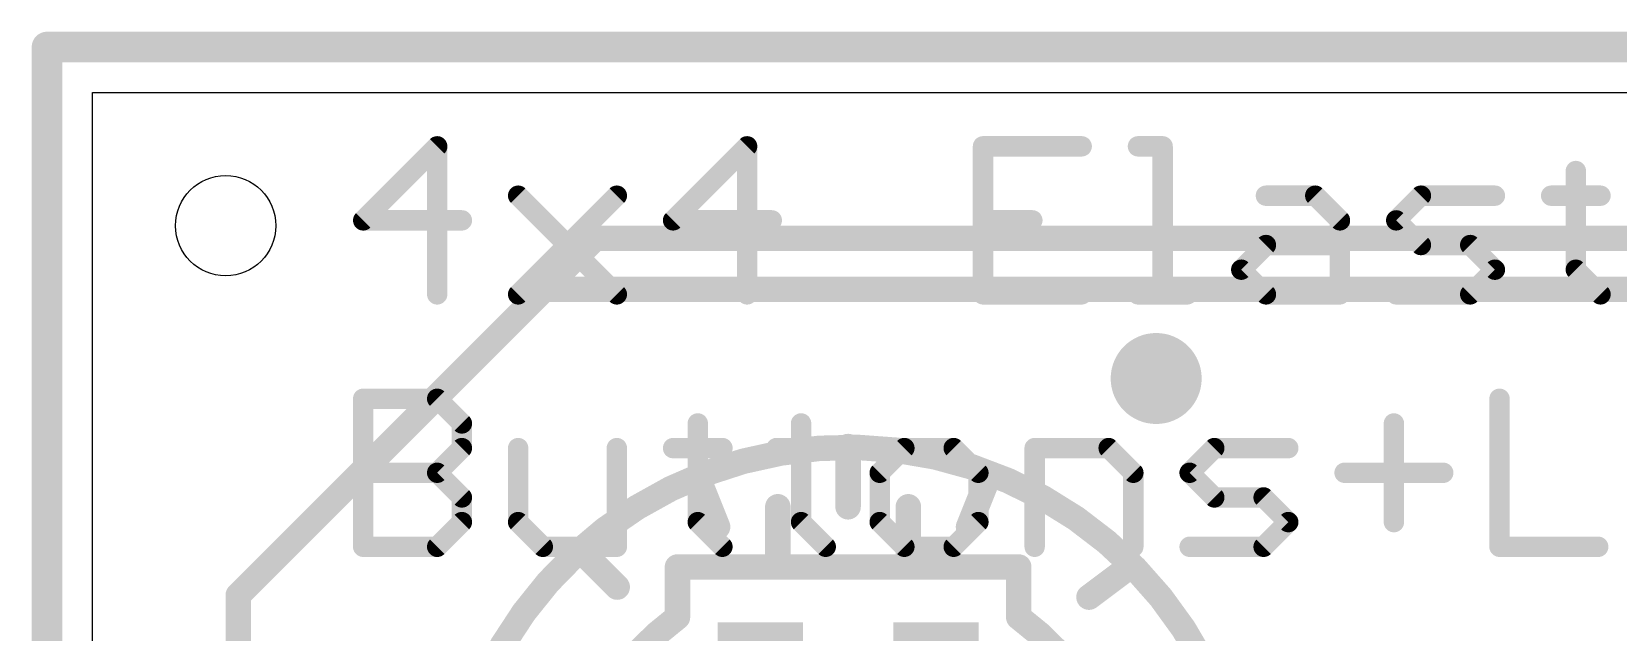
# Model space of a CAD drawing. Extents: x -30.6 to 30.6, y -30.6 to 30.6.
# Drawn here: x -30.63 to -14.83, y 24.65 to 30.63 of the extents above; entities that cross this region are included whole.
import ezdxf

# ---------------------------------------------------------------- set-up
doc = ezdxf.new("R2010")
doc.units = 0
for name, color, linetype in [('1', 12, 'CONTINUOUS'), ('16', 5, 'CONTINUOUS'), ('18', 110, 'CONTINUOUS'), ('20', 53, 'CONTINUOUS'), ('21', 40, 'CONTINUOUS')]:
    doc.layers.add(name, color=color, linetype=linetype)

# ---------------------------------------------------------------- blocks, each defined once
blk = doc.blocks.new('RECT')
blk.add_solid([(-0.5, -0.5), (0.5, -0.5), (-0.5, 0.5), (0.5, 0.5)])
blk = doc.blocks.new('ROUNDV')
at = {"const_width": 0.5}
blk.add_lwpolyline([(0, -0.25, 1), (0, 0.25, 1), (0, -0.25)], format="xyb", dxfattribs=at)

msp = doc.modelspace()

# ---------------------------------------------------------------- linework, layer by layer
at = {"layer": '1'}
for points, const_width in [([(30.48, 30.48), (-30.48, 30.48)], 0.3048), ([(-30.48, 30.48), (-30.48, -30.48)], 0.3048), ([(-28.575, 25.019), (-25.019, 28.575)], 0.254), ([(-25.019, 28.575), (-6.223, 28.575)], 0.254), ([(-28.575, 18.796), (-28.575, 25.019)], 0.254)]:
    msp.add_lwpolyline(points, dxfattribs=dict(at, const_width=const_width))
for points, const_width in [([(-30.48, 30.5562, 1), (-30.48, 30.4038)], 0.1524), ([(-30.4038, 30.48, 1), (-30.5562, 30.48)], 0.1524), ([(-25.019, 28.6385, 1), (-25.019, 28.5115)], 0.127), ([(-24.9741, 28.5301, 1), (-25.0639, 28.6199)], 0.127), ([(-28.5115, 25.019, 1), (-28.6385, 25.019)], 0.127), ([(-28.6199, 25.0639, 1), (-28.5301, 24.9741)], 0.127)]:
    msp.add_lwpolyline(points, format="xyb", dxfattribs=dict(at, const_width=const_width))
at = {"layer": '16'}
for points, const_width in [([(30.48, 30.48), (-30.48, 30.48)], 0.3048), ([(-30.48, 30.48), (-30.48, -30.48)], 0.3048), ([(-28.575, 25.019), (-25.527, 28.067)], 0.254), ([(-25.527, 28.067), (-8.382, 28.067)], 0.254), ([(-22.5, 26.5), (-22.5, 25.9)], 0.254), ([(-24, 26.2), (-23.8, 25.7)], 0.254), ([(-21.1, 26.2), (-21.3, 25.7)], 0.254), ([(-23.2, 25.3), (-23.2, 25.9)], 0.254), ([(-21.9, 25.3), (-21.9, 25.9)], 0.254), ([(-25.1, 25.4), (-24.8, 25.1)], 0.254), ([(-24.2, 24.8), (-24.2, 25.3)], 0.254), ([(-24.2, 25.3), (-23.2, 25.3)], 0.254), ([(-23.2, 25.3), (-21.9, 25.3)], 0.254), ([(-21.9, 25.3), (-20.8, 25.3)], 0.254), ([(-20.8, 24.8), (-20.8, 25.3)], 0.254), ([(-19.7, 25.3), (-20.1, 25)], 0.254), ([(-28.575, 25.019), (-28.575, 19.431)], 0.254)]:
    msp.add_lwpolyline(points, dxfattribs=dict(at, const_width=const_width))
for points, const_width in [([(-30.48, 30.5562, 1), (-30.48, 30.4038)], 0.1524), ([(-30.4038, 30.48, 1), (-30.5562, 30.48)], 0.1524), ([(-25.527, 28.1305, 1), (-25.527, 28.0035)], 0.127), ([(-25.4821, 28.0221, 1), (-25.5719, 28.1119)], 0.127), ([(-18.8, 24, 5.1283), (-18.8, 21)], 0.254), ([(-22.4365, 26.5, 1), (-22.5635, 26.5)], 0.127), ([(-23.941, 26.2236, 1), (-24.059, 26.1764)], 0.127), ([(-21.041, 26.1764, 1), (-21.159, 26.2236)], 0.127), ([(-23.1365, 25.9, 1), (-23.2635, 25.9)], 0.127), ([(-22.5635, 25.9, 1), (-22.4365, 25.9)], 0.127), ([(-21.8365, 25.9, 1), (-21.9635, 25.9)], 0.127), ([(-23.859, 25.6764, 1), (-23.741, 25.7236)], 0.127), ([(-21.359, 25.7236, 1), (-21.241, 25.6764)], 0.127), ([(-25.0551, 25.4449, 1), (-25.1449, 25.3551)], 0.127), ([(-24.1365, 25.3, 1), (-24.2635, 25.3)], 0.127), ([(-24.2, 25.3635, 1), (-24.2, 25.2365)], 0.127), ([(-23.2, 25.3635, 1), (-23.2, 25.2365)], 0.127), ([(-23.2635, 25.3, 1), (-23.1365, 25.3)], 0.127), ([(-23.2, 25.2365, 1), (-23.2, 25.3635)], 0.127), ([(-21.9, 25.3635, 1), (-21.9, 25.2365)], 0.127), ([(-21.9635, 25.3, 1), (-21.8365, 25.3)], 0.127), ([(-21.9, 25.2365, 1), (-21.9, 25.3635)], 0.127), ([(-20.7365, 25.3, 1), (-20.8635, 25.3)], 0.127), ([(-20.8, 25.2365, 1), (-20.8, 25.3635)], 0.127), ([(-19.6619, 25.2492, 1), (-19.7381, 25.3508)], 0.127), ([(-28.5115, 25.019, 1), (-28.6385, 25.019)], 0.127), ([(-24.8449, 25.0551, 1), (-24.7551, 25.1449)], 0.127), ([(-28.6199, 25.0639, 1), (-28.5301, 24.9741)], 0.127), ([(-20.1381, 25.0508, 1), (-20.0619, 24.9492)], 0.127), ([(-24.2, 24.8, 0.5044), (-24.2, 20.2)], 0.254), ([(-24.2635, 24.8, 1), (-24.1365, 24.8)], 0.127), ([(-24.1623, 24.7489, 1), (-24.2377, 24.8511)], 0.127), ([(-20.8, 20.2, 0.5044), (-20.8, 24.8)], 0.254), ([(-20.7623, 24.8511, 1), (-20.8377, 24.7489)], 0.127), ([(-20.8635, 24.8, 1), (-20.7365, 24.8)], 0.127)]:
    msp.add_lwpolyline(points, format="xyb", dxfattribs=dict(at, const_width=const_width))
at = {"layer": '20'}
for p, q in [((-30.028, -29.972), (-30.028, 30.028)), ((-30.028, 30.028), (29.972, 30.028))]:
    msp.add_line(p, q, dxfattribs=at)
msp.add_circle((-28.7, 28.7), 0.5, dxfattribs=at)
at = {"layer": '21', "const_width": 0.2032}
for points in [[(-26.5932, 29.4907), (-27.3304, 28.7534)], [(-26.5932, 28.0162), (-26.5932, 29.4907)], [(-23.506, 29.4907), (-24.2432, 28.7534)], [(-23.506, 28.0162), (-23.506, 29.4907)], [(-20.173, 29.4907), (-21.156, 29.4907)], [(-21.156, 29.4907), (-21.156, 28.0162)], [(-19.6124, 29.4907), (-19.3666, 29.4907)], [(-19.3666, 29.4907), (-19.3666, 28.0162)], [(-15.2503, 29.2449), (-15.2503, 28.2619)], [(-25.7868, 28.9992), (-24.8038, 28.0162)], [(-25.7868, 28.0162), (-24.8038, 28.9992)], [(-18.3376, 28.9992), (-17.8461, 28.9992)], [(-17.8461, 28.9992), (-17.6003, 28.7534)], [(-17.0397, 28.7534), (-16.794, 28.9992)], [(-16.794, 28.9992), (-16.0567, 28.9992)], [(-15.4961, 28.9992), (-15.0046, 28.9992)], [(-27.3304, 28.7534), (-26.3474, 28.7534)], [(-24.2432, 28.7534), (-23.2602, 28.7534)], [(-21.156, 28.7534), (-20.6645, 28.7534)], [(-17.6003, 28.7534), (-17.6003, 28.0162)], [(-16.794, 28.5077), (-17.0397, 28.7534)], [(-18.5833, 28.2619), (-18.3376, 28.5077)], [(-18.3376, 28.5077), (-17.6003, 28.5077)], [(-16.3025, 28.5077), (-16.794, 28.5077)], [(-16.0567, 28.2619), (-16.3025, 28.5077)], [(-18.3376, 28.0162), (-18.5833, 28.2619)], [(-16.3025, 28.0162), (-16.0567, 28.2619)], [(-15.2503, 28.2619), (-15.0046, 28.0162)], [(-21.156, 28.0162), (-20.173, 28.0162)], [(-19.6124, 28.0162), (-19.1209, 28.0162)], [(-17.6003, 28.0162), (-18.3376, 28.0162)], [(-17.0397, 28.0162), (-16.3025, 28.0162)], [(-27.3304, 25.5016), (-27.3304, 26.9761)], [(-27.3304, 26.9761), (-26.5932, 26.9761)], [(-26.5932, 26.9761), (-26.3474, 26.7303)], [(-16.0106, 26.9761), (-16.0106, 25.5016)], [(-26.3474, 26.7303), (-26.3474, 26.4846)], [(-23.9974, 26.7303), (-23.9974, 25.7473)], [(-22.9684, 26.7303), (-22.9684, 25.7473)], [(-17.0627, 26.7303), (-17.0627, 25.7473)], [(-26.3474, 26.4846), (-26.5932, 26.2388)], [(-25.7868, 26.4846), (-25.7868, 25.7473)], [(-24.8038, 25.5016), (-24.8038, 26.4846)], [(-24.2432, 26.4846), (-23.7517, 26.4846)], [(-23.2141, 26.4846), (-22.7226, 26.4846)], [(-21.9393, 26.4846), (-22.1851, 26.2388)], [(-21.4478, 26.4846), (-21.9393, 26.4846)], [(-21.2021, 26.2388), (-21.4478, 26.4846)], [(-20.6414, 25.5016), (-20.6414, 26.4846)], [(-20.6414, 26.4846), (-19.9042, 26.4846)], [(-19.9042, 26.4846), (-19.6585, 26.2388)], [(-19.0978, 26.2388), (-18.8521, 26.4846)], [(-18.8521, 26.4846), (-18.1149, 26.4846)], [(-27.3304, 26.2388), (-26.5932, 26.2388)], [(-26.5932, 26.2388), (-26.3474, 25.9931)], [(-22.1851, 26.2388), (-22.1851, 25.7473)], [(-21.2021, 25.7473), (-21.2021, 26.2388)], [(-19.6585, 26.2388), (-19.6585, 25.5016)], [(-18.8521, 25.9931), (-19.0978, 26.2388)], [(-17.5542, 26.2388), (-16.5713, 26.2388)], [(-26.3474, 25.9931), (-26.3474, 25.7473)], [(-18.3606, 25.9931), (-18.8521, 25.9931)], [(-18.1149, 25.7473), (-18.3606, 25.9931)], [(-26.3474, 25.7473), (-26.5932, 25.5016)], [(-25.7868, 25.7473), (-25.5411, 25.5016)], [(-23.9974, 25.7473), (-23.7517, 25.5016)], [(-22.9684, 25.7473), (-22.7226, 25.5016)], [(-22.1851, 25.7473), (-21.9393, 25.5016)], [(-21.4478, 25.5016), (-21.2021, 25.7473)], [(-18.3606, 25.5016), (-18.1149, 25.7473)], [(-26.5932, 25.5016), (-27.3304, 25.5016)], [(-25.5411, 25.5016), (-24.8038, 25.5016)], [(-21.9393, 25.5016), (-21.4478, 25.5016)], [(-19.0978, 25.5016), (-18.3606, 25.5016)], [(-16.0106, 25.5016), (-15.0277, 25.5016)]]:
    msp.add_lwpolyline(points, dxfattribs=at)
at = {"layer": '21', "const_width": 0.1016}
for points in [[(-26.5424, 29.4907, 1), (-26.644, 29.4907)], [(-26.5573, 29.4547, 1), (-26.6291, 29.5266)], [(-23.4552, 29.4907, 1), (-23.5568, 29.4907)], [(-23.47, 29.4547, 1), (-23.5419, 29.5266)], [(-21.156, 29.5415, 1), (-21.156, 29.4399)], [(-21.1052, 29.4907, 1), (-21.2068, 29.4907)], [(-20.173, 29.4399, 1), (-20.173, 29.5415)], [(-19.6124, 29.5415, 1), (-19.6124, 29.4399)], [(-19.3158, 29.4907, 1), (-19.4174, 29.4907)], [(-19.3666, 29.4399, 1), (-19.3666, 29.5415)], [(-15.1995, 29.2449, 1), (-15.3011, 29.2449)], [(-25.7509, 29.0351, 1), (-25.8227, 28.9633)], [(-24.7679, 28.9633, 1), (-24.8397, 29.0351)], [(-18.3376, 29.05, 1), (-18.3376, 28.9484)], [(-17.8102, 29.0351, 1), (-17.882, 28.9633)], [(-17.8461, 28.9484, 1), (-17.8461, 29.05)], [(-16.794, 29.05, 1), (-16.794, 28.9484)], [(-16.758, 28.9633, 1), (-16.8299, 29.0351)], [(-16.0567, 28.9484, 1), (-16.0567, 29.05)], [(-15.4961, 29.05, 1), (-15.4961, 28.9484)], [(-15.0046, 28.9484, 1), (-15.0046, 29.05)], [(-27.3304, 28.8042, 1), (-27.3304, 28.7026)], [(-27.3663, 28.7893, 1), (-27.2945, 28.7175)], [(-26.3474, 28.7026, 1), (-26.3474, 28.8042)], [(-24.2432, 28.8042, 1), (-24.2432, 28.7026)], [(-24.2791, 28.7893, 1), (-24.2073, 28.7175)], [(-23.2602, 28.7026, 1), (-23.2602, 28.8042)], [(-21.156, 28.8042, 1), (-21.156, 28.7026)], [(-20.6645, 28.7026, 1), (-20.6645, 28.8042)], [(-17.5495, 28.7534, 1), (-17.6511, 28.7534)], [(-17.6362, 28.7175, 1), (-17.5644, 28.7893)], [(-17.0038, 28.7893, 1), (-17.0756, 28.7175)], [(-17.0756, 28.7893, 1), (-17.0038, 28.7175)], [(-18.3376, 28.5585, 1), (-18.3376, 28.4569)], [(-18.3016, 28.4718, 1), (-18.3735, 28.5436)], [(-17.6003, 28.4569, 1), (-17.6003, 28.5585)], [(-16.794, 28.5585, 1), (-16.794, 28.4569)], [(-16.2665, 28.5436, 1), (-16.3384, 28.4718)], [(-16.3025, 28.4569, 1), (-16.3025, 28.5585)], [(-16.8299, 28.4718, 1), (-16.758, 28.5436)], [(-18.5474, 28.2979, 1), (-18.6192, 28.226)], [(-18.6192, 28.2979, 1), (-18.5474, 28.226)], [(-16.0208, 28.226, 1), (-16.0926, 28.2979)], [(-16.0926, 28.226, 1), (-16.0208, 28.2979)], [(-15.2144, 28.2979, 1), (-15.2863, 28.226)], [(-15.3011, 28.2619, 1), (-15.1995, 28.2619)], [(-26.644, 28.0162, 1), (-26.5424, 28.0162)], [(-25.8227, 28.0521, 1), (-25.7509, 27.9803)], [(-24.8397, 27.9803, 1), (-24.7679, 28.0521)], [(-23.5568, 28.0162, 1), (-23.4552, 28.0162)], [(-21.156, 28.067, 1), (-21.156, 27.9654)], [(-21.2068, 28.0162, 1), (-21.1052, 28.0162)], [(-20.173, 27.9654, 1), (-20.173, 28.067)], [(-19.6124, 28.067, 1), (-19.6124, 27.9654)], [(-19.4174, 28.0162, 1), (-19.3158, 28.0162)], [(-19.1209, 27.9654, 1), (-19.1209, 28.067)], [(-18.3376, 28.067, 1), (-18.3376, 27.9654)], [(-18.3735, 27.9803, 1), (-18.3016, 28.0521)], [(-17.6511, 28.0162, 1), (-17.5495, 28.0162)], [(-17.6003, 27.9654, 1), (-17.6003, 28.067)], [(-17.0397, 28.067, 1), (-17.0397, 27.9654)], [(-16.3384, 28.0521, 1), (-16.2665, 27.9803)], [(-16.3025, 27.9654, 1), (-16.3025, 28.067)], [(-15.0405, 27.9803, 1), (-14.9687, 28.0521)], [(-27.2796, 26.9761, 1), (-27.3812, 26.9761)], [(-27.3304, 27.0269, 1), (-27.3304, 26.9253)], [(-26.5573, 27.012, 1), (-26.6291, 26.9401)], [(-26.5932, 26.9253, 1), (-26.5932, 27.0269)], [(-15.9598, 26.9761, 1), (-16.0614, 26.9761)], [(-26.2966, 26.7303, 1), (-26.3982, 26.7303)], [(-26.3833, 26.6944, 1), (-26.3115, 26.7662)], [(-23.9466, 26.7303, 1), (-24.0482, 26.7303)], [(-22.9176, 26.7303, 1), (-23.0192, 26.7303)], [(-17.0119, 26.7303, 1), (-17.1135, 26.7303)], [(-26.3115, 26.4487, 1), (-26.3833, 26.5205)], [(-25.736, 26.4846, 1), (-25.8376, 26.4846)], [(-24.753, 26.4846, 1), (-24.8546, 26.4846)], [(-24.2432, 26.5354, 1), (-24.2432, 26.4338)], [(-23.7517, 26.4338, 1), (-23.7517, 26.5354)], [(-23.2141, 26.5354, 1), (-23.2141, 26.4338)], [(-22.7226, 26.4338, 1), (-22.7226, 26.5354)], [(-21.9393, 26.5354, 1), (-21.9393, 26.4338)], [(-21.9034, 26.4487, 1), (-21.9752, 26.5205)], [(-21.4119, 26.5205, 1), (-21.4837, 26.4487)], [(-21.4478, 26.4338, 1), (-21.4478, 26.5354)], [(-20.5906, 26.4846, 1), (-20.6922, 26.4846)], [(-20.6414, 26.5354, 1), (-20.6414, 26.4338)], [(-19.8683, 26.5205, 1), (-19.9401, 26.4487)], [(-19.9042, 26.4338, 1), (-19.9042, 26.5354)], [(-18.8521, 26.5354, 1), (-18.8521, 26.4338)], [(-18.8162, 26.4487, 1), (-18.888, 26.5205)], [(-18.1149, 26.4338, 1), (-18.1149, 26.5354)], [(-26.3982, 26.4846, 1), (-26.2966, 26.4846)], [(-27.3304, 26.2896, 1), (-27.3304, 26.188)], [(-26.5573, 26.2747, 1), (-26.6291, 26.2029)], [(-26.6291, 26.2747, 1), (-26.5573, 26.2029)], [(-26.5932, 26.188, 1), (-26.5932, 26.2896)], [(-22.221, 26.2747, 1), (-22.1491, 26.2029)], [(-22.1343, 26.2388, 1), (-22.2358, 26.2388)], [(-21.1513, 26.2388, 1), (-21.2529, 26.2388)], [(-21.238, 26.2029, 1), (-21.1662, 26.2747)], [(-19.6077, 26.2388, 1), (-19.7093, 26.2388)], [(-19.6944, 26.2029, 1), (-19.6226, 26.2747)], [(-19.0619, 26.2747, 1), (-19.1338, 26.2029)], [(-19.1338, 26.2747, 1), (-19.0619, 26.2029)], [(-17.5542, 26.2896, 1), (-17.5542, 26.188)], [(-16.5713, 26.188, 1), (-16.5713, 26.2896)], [(-26.2966, 25.9931, 1), (-26.3982, 25.9931)], [(-26.3833, 25.9572, 1), (-26.3115, 26.029)], [(-18.8521, 26.0439, 1), (-18.8521, 25.9423)], [(-18.888, 25.9572, 1), (-18.8162, 26.029)], [(-18.3247, 26.029, 1), (-18.3965, 25.9572)], [(-18.3606, 25.9423, 1), (-18.3606, 26.0439)], [(-26.3982, 25.7473, 1), (-26.2966, 25.7473)], [(-26.3115, 25.7114, 1), (-26.3833, 25.7833)], [(-25.7509, 25.7833, 1), (-25.8227, 25.7114)], [(-25.8376, 25.7473, 1), (-25.736, 25.7473)], [(-23.9615, 25.7833, 1), (-24.0334, 25.7114)], [(-24.0482, 25.7473, 1), (-23.9466, 25.7473)], [(-22.9325, 25.7833, 1), (-23.0043, 25.7114)], [(-23.0192, 25.7473, 1), (-22.9176, 25.7473)], [(-22.1491, 25.7833, 1), (-22.221, 25.7114)], [(-22.2358, 25.7473, 1), (-22.1343, 25.7473)], [(-21.2529, 25.7473, 1), (-21.1513, 25.7473)], [(-21.1662, 25.7114, 1), (-21.238, 25.7833)], [(-18.0789, 25.7114, 1), (-18.1508, 25.7833)], [(-18.1508, 25.7114, 1), (-18.0789, 25.7833)], [(-17.1135, 25.7473, 1), (-17.0119, 25.7473)], [(-27.3304, 25.5524, 1), (-27.3304, 25.4508)], [(-27.3812, 25.5016, 1), (-27.2796, 25.5016)], [(-26.6291, 25.5375, 1), (-26.5573, 25.4657)], [(-26.5932, 25.4508, 1), (-26.5932, 25.5524)], [(-25.5411, 25.5524, 1), (-25.5411, 25.4508)], [(-25.577, 25.4657, 1), (-25.5051, 25.5375)], [(-24.8546, 25.5016, 1), (-24.753, 25.5016)], [(-24.8038, 25.4508, 1), (-24.8038, 25.5524)], [(-23.7876, 25.4657, 1), (-23.7158, 25.5375)], [(-22.7586, 25.4657, 1), (-22.6867, 25.5375)], [(-21.9393, 25.5524, 1), (-21.9393, 25.4508)], [(-21.9752, 25.4657, 1), (-21.9034, 25.5375)], [(-21.4837, 25.5375, 1), (-21.4119, 25.4657)], [(-21.4478, 25.4508, 1), (-21.4478, 25.5524)], [(-20.6922, 25.5016, 1), (-20.5906, 25.5016)], [(-19.7093, 25.5016, 1), (-19.6077, 25.5016)], [(-19.0978, 25.5524, 1), (-19.0978, 25.4508)], [(-18.3965, 25.5375, 1), (-18.3247, 25.4657)], [(-18.3606, 25.4508, 1), (-18.3606, 25.5524)], [(-16.0106, 25.5524, 1), (-16.0106, 25.4508)], [(-16.0614, 25.5016, 1), (-15.9598, 25.5016)], [(-15.0277, 25.4508, 1), (-15.0277, 25.5524)]]:
    msp.add_lwpolyline(points, format="xyb", dxfattribs=at)

# ---------------------------------------------------------------- block references
at = {"layer": '16', "xscale": 0.85, "rotation": 180}
for p in [(-23.375, 24.25), (-21.625, 24.25)]:
    msp.add_blockref('RECT', p, dxfattribs=at)
at = {"layer": '18', "xscale": 0.9064, "yscale": 0.9064}
msp.add_blockref('ROUNDV', (-19.431, 27.178), dxfattribs=at)
msp.add_blockref('ROUNDV', (-19.431, 27.178), dxfattribs=at)

doc.saveas('drawing.dxf')
